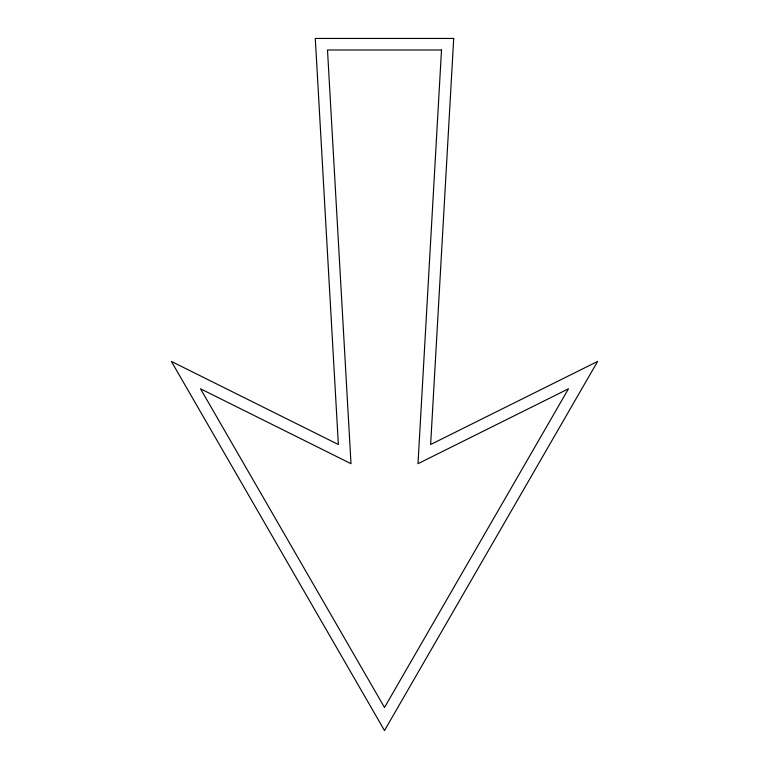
<?xml version="1.0" encoding="UTF-8"?>
<svg xmlns="http://www.w3.org/2000/svg" width="769" height="769" viewBox="0 0 769 769"><rect width="100%" height="100%" fill="white"/><g stroke="black" fill="none" stroke-linecap="round" stroke-linejoin="round"><path stroke-width="1.15" d="M441.502 49.985L418 463.688L568.483 388.806L384.5 707.48L200.517 388.806L351 463.688L327.498 49.985L441.502 49.985M453.71 38.45L430.64 444.511L597.609 361.43L384.5 730.55L171.391 361.43L338.36 444.511L315.29 38.45L453.71 38.45"/></g></svg>
